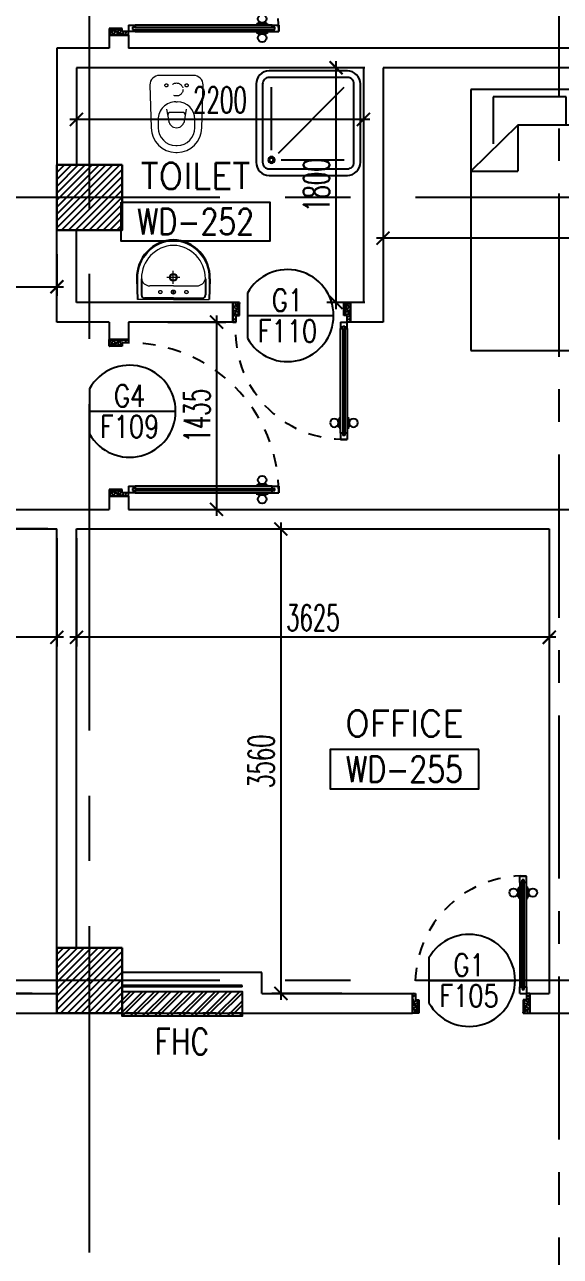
# Model space of a CAD drawing. Extents: x 88852.7 to 88945.7, y 39921.6 to 40001.1.
# Drawn here: x 88927.51 to 88931.62, y 39957.58 to 39967.02 of the extents above; entities that cross this region are included whole.
import ezdxf
from ezdxf.enums import TextEntityAlignment as Align

# ---------------------------------------------------------------- set-up
doc = ezdxf.new("R2010")
doc.units = 0
doc.header["$MEASUREMENT"] = 0
doc.header["$PDMODE"] = 34
for name, pattern in [('CENTER', [2, 1.25, -0.25, 0.25, -0.25]), ('CENTERX2', [4, 2.5, -0.5, 0.5, -0.5]), ('DASHED', [0.75, 0.5, -0.25]), ('HIDDEN', [0.375, 0.25, -0.125]), ('HIDDEN2', [0.1875, 0.125, -0.0625])]:
    doc.linetypes.add(name, pattern=pattern)
doc.layers.get('0').update_dxf_attribs({"linetype": 'CONTINUOUS'})
doc.layers.get('DEFPOINTS').update_dxf_attribs({"linetype": 'CONTINUOUS'})
for name, color, linetype in [('AXES', 11, 'CENTERX2'), ('AXES1', 11, 'CENTER'), ('COL', 2, 'CONTINUOUS'), ('DIM', 4, 'CONTINUOUS'), ('DOOR', 7, 'CONTINUOUS'), ('DOOR-CR', 4, 'CONTINUOUS'), ('DOOR-NO', 3, 'CONTINUOUS'), ('FHC', 4, 'CONTINUOUS'), ('FIX', 3, 'CONTINUOUS'), ('FUR', 4, 'CONTINUOUS'), ('HAT', 8, 'CONTINUOUS'), ('RM-BOX', 4, 'CONTINUOUS'), ('RM-NAME', 2, 'CONTINUOUS'), ('RM-NO', 2, 'CONTINUOUS'), ('WALL', 2, 'CONTINUOUS')]:
    doc.layers.add(name, color=color, linetype=linetype)
doc.styles.add('ROMANS', font='ROMANS.shx', dxfattribs={"width": 0.6})
doc.dimstyles.new('STANDARD in', dxfattribs={"dimtxt": 0.2, "dimasz": 0.1, "dimexe": 0.07, "dimexo": 0.07, "dimgap": 0.05, "dimtad": 1, "dimdec": 0, "dimlfac": 1000, "dimzin": 0, "dimdsep": 46, "dimtxsty": 'ROMANS', "dimblk": 'ARCHTICK', "dimcen": 0.05, "dimdle": 0.05, "dimclrd": 4, "dimclre": 4, "dimclrt": 2, "dimadec": 0, "dimazin": 0, "dimtfac": 1, "dimtdec": 0, "dimtmove": 2, "dimatfit": 3, "dimfxl": 0, "dimtolj": 1, "dimtzin": 0, "dimarcsym": 0})

# ---------------------------------------------------------------- blocks, each defined once
blk = doc.blocks.new('_ARCHTICK')
at = {"color": 0, "linetype": 'ByBlock', "const_width": 0.15}
blk.add_lwpolyline([(-0.5, -0.5), (0.5, 0.5)], dxfattribs=at)
blk = doc.blocks.new('*D169')
at = {"layer": 'DEFPOINTS', "color": 0, "linetype": 'ByBlock'}
for p in [(88924.4593, 39963.1596), (88927.7603, 39963.1596), (88924.4593, 39962.3291)]:
    blk.add_point(p, dxfattribs=at)
at = {"layer": 'DIM', "color": 4, "linetype": 'ByBlock', "lineweight": -2}
for p, q in [((88924.4593, 39963.0896), (88924.4593, 39962.2591)), ((88927.7603, 39963.0896), (88927.7603, 39962.2591)), ((88927.8103, 39962.3291), (88924.4093, 39962.3291))]:
    blk.add_line(p, q, dxfattribs=at)
at = {"layer": 'DIM', "color": 4, "linetype": 'ByBlock', "lineweight": -2, "xscale": 0.1, "yscale": 0.1, "zscale": 0.1, "rotation": 180}
blk.add_blockref('_ARCHTICK', (88924.4593, 39962.3291), dxfattribs=at)
at = {"layer": 'DIM', "color": 4, "linetype": 'ByBlock', "lineweight": -2, "xscale": 0.1, "yscale": 0.1, "zscale": 0.1}
blk.add_blockref('_ARCHTICK', (88927.7603, 39962.3291), dxfattribs=at)
at = {"layer": 'DIM', "color": 2, "linetype": 'ByBlock', "insert": (88926.1098, 39962.4791), "char_height": 0.2, "attachment_point": 5, "style": 'ROMANS'}
blk.add_mtext('\\A1;3301', dxfattribs=at)
blk = doc.blocks.new('*D681')
at = {"layer": 'DEFPOINTS', "color": 0, "linetype": 'ByBlock'}
for p in [(88928.9996, 39963.1596), (88929.4772, 39959.5996), (88930.0146, 39959.5996)]:
    blk.add_point(p, dxfattribs=at)
at = {"layer": 'DIM', "color": 4, "linetype": 'ByBlock', "lineweight": -2}
for p, q in [((88929.0696, 39963.1596), (88929.5472, 39963.1596)), ((88929.4772, 39963.2096), (88929.4772, 39959.5496)), ((88929.9446, 39959.5996), (88929.4072, 39959.5996))]:
    blk.add_line(p, q, dxfattribs=at)
at = {"layer": 'DIM', "color": 4, "linetype": 'ByBlock', "lineweight": -2, "xscale": 0.1, "yscale": 0.1, "zscale": 0.1}
for p, rotation in [((88929.4772, 39963.1596), 90), ((88929.4772, 39959.5996), 270)]:
    blk.add_blockref('_ARCHTICK', p, dxfattribs=dict(at, rotation=rotation))
at = {"layer": 'DIM', "color": 2, "linetype": 'ByBlock', "insert": (88929.3272, 39961.3796), "char_height": 0.2, "attachment_point": 5, "rotation": 90, "style": 'ROMANS'}
blk.add_mtext('\\A1;3560', dxfattribs=at)
blk = doc.blocks.new('*D170')
at = {"layer": 'DEFPOINTS', "color": 0, "linetype": 'ByBlock'}
for p in [(88927.7603, 39963.1596), (88927.3544, 39959.5996), (88927.6413, 39959.5996)]:
    blk.add_point(p, dxfattribs=at)
at = {"layer": 'DIM', "color": 4, "linetype": 'ByBlock', "lineweight": -2}
for p, q in [((88927.6903, 39963.1596), (88927.2844, 39963.1596)), ((88927.3544, 39963.2096), (88927.3544, 39959.5496)), ((88927.5713, 39959.5996), (88927.2844, 39959.5996))]:
    blk.add_line(p, q, dxfattribs=at)
at = {"layer": 'DIM', "color": 4, "linetype": 'ByBlock', "lineweight": -2, "xscale": 0.1, "yscale": 0.1, "zscale": 0.1}
for p, rotation in [((88927.3544, 39963.1596), 90), ((88927.3544, 39959.5996), 270)]:
    blk.add_blockref('_ARCHTICK', p, dxfattribs=dict(at, rotation=rotation))
at = {"layer": 'DIM', "color": 2, "linetype": 'ByBlock', "insert": (88927.2044, 39961.3796), "char_height": 0.2, "attachment_point": 5, "rotation": 90, "style": 'ROMANS'}
blk.add_mtext('\\A1;3560', dxfattribs=at)
blk = doc.blocks.new('*D165')
at = {"layer": 'DEFPOINTS', "color": 0, "linetype": 'ByBlock'}
for p in [(88930.2603, 39966.6946), (88934.9603, 39966.6946), (88930.2603, 39965.3874)]:
    blk.add_point(p, dxfattribs=at)
at = {"layer": 'DIM', "color": 4, "linetype": 'ByBlock', "lineweight": -2}
for p, q in [((88930.2603, 39966.6246), (88930.2603, 39965.3174)), ((88934.9603, 39966.6246), (88934.9603, 39965.3174)), ((88935.0103, 39965.3874), (88930.2103, 39965.3874))]:
    blk.add_line(p, q, dxfattribs=at)
at = {"layer": 'DIM', "color": 4, "linetype": 'ByBlock', "lineweight": -2, "xscale": 0.1, "yscale": 0.1, "zscale": 0.1, "rotation": 180}
blk.add_blockref('_ARCHTICK', (88930.2603, 39965.3874), dxfattribs=at)
at = {"layer": 'DIM', "color": 4, "linetype": 'ByBlock', "lineweight": -2, "xscale": 0.1, "yscale": 0.1, "zscale": 0.1}
blk.add_blockref('_ARCHTICK', (88934.9603, 39965.3874), dxfattribs=at)
at = {"layer": 'DIM', "color": 2, "linetype": 'ByBlock', "insert": (88932.6103, 39965.5374), "char_height": 0.2, "attachment_point": 5, "style": 'ROMANS'}
blk.add_mtext('\\A1;4700', dxfattribs=at)
blk = doc.blocks.new('*D168')
at = {"layer": 'DEFPOINTS', "color": 0, "linetype": 'ByBlock'}
for p in [(88927.9103, 39963.1596), (88931.5353, 39963.1596), (88927.9103, 39962.3291)]:
    blk.add_point(p, dxfattribs=at)
at = {"layer": 'DIM', "color": 4, "linetype": 'ByBlock', "lineweight": -2}
for p, q in [((88927.9103, 39963.0896), (88927.9103, 39962.2591)), ((88931.5353, 39963.0896), (88931.5353, 39962.2591)), ((88931.5853, 39962.3291), (88927.8603, 39962.3291))]:
    blk.add_line(p, q, dxfattribs=at)
at = {"layer": 'DIM', "color": 4, "linetype": 'ByBlock', "lineweight": -2, "xscale": 0.1, "yscale": 0.1, "zscale": 0.1, "rotation": 180}
blk.add_blockref('_ARCHTICK', (88927.9103, 39962.3291), dxfattribs=at)
at = {"layer": 'DIM', "color": 4, "linetype": 'ByBlock', "lineweight": -2, "xscale": 0.1, "yscale": 0.1, "zscale": 0.1}
blk.add_blockref('_ARCHTICK', (88931.5353, 39962.3291), dxfattribs=at)
at = {"layer": 'DIM', "color": 2, "linetype": 'ByBlock', "insert": (88929.7228, 39962.4791), "char_height": 0.2, "attachment_point": 5, "style": 'ROMANS'}
blk.add_mtext('\\A1;3625', dxfattribs=at)
blk = doc.blocks.new('*D667')
at = {"layer": 'DEFPOINTS', "color": 0, "linetype": 'ByBlock'}
for p in [(88927.9103, 39966.6926), (88930.1103, 39966.6101), (88927.9103, 39966.298)]:
    blk.add_point(p, dxfattribs=at)
at = {"layer": 'DIM', "color": 4, "linetype": 'ByBlock', "lineweight": -2}
for p, q in [((88927.9103, 39966.6226), (88927.9103, 39966.228)), ((88930.1103, 39966.5401), (88930.1103, 39966.228)), ((88930.1603, 39966.298), (88927.8603, 39966.298))]:
    blk.add_line(p, q, dxfattribs=at)
at = {"layer": 'DIM', "color": 4, "linetype": 'ByBlock', "lineweight": -2, "xscale": 0.1, "yscale": 0.1, "zscale": 0.1, "rotation": 180}
blk.add_blockref('_ARCHTICK', (88927.9103, 39966.298), dxfattribs=at)
at = {"layer": 'DIM', "color": 4, "linetype": 'ByBlock', "lineweight": -2, "xscale": 0.1, "yscale": 0.1, "zscale": 0.1}
blk.add_blockref('_ARCHTICK', (88930.1103, 39966.298), dxfattribs=at)
at = {"layer": 'DIM', "color": 2, "linetype": 'ByBlock', "insert": (88929.0103, 39966.448), "char_height": 0.2, "attachment_point": 5, "style": 'ROMANS'}
blk.add_mtext('\\A1;2200', dxfattribs=at)
blk = doc.blocks.new('*D668')
at = {"layer": 'DEFPOINTS', "color": 0, "linetype": 'ByBlock'}
for p in [(88929.9004, 39966.6946), (88930.1903, 39966.6946), (88930.1903, 39964.8946)]:
    blk.add_point(p, dxfattribs=at)
at = {"layer": 'DIM', "color": 4, "linetype": 'ByBlock', "lineweight": -2}
for p, q in [((88929.9004, 39964.8446), (88929.9004, 39966.7446)), ((88930.1203, 39966.6946), (88929.8304, 39966.6946)), ((88930.1203, 39964.8946), (88929.8304, 39964.8946))]:
    blk.add_line(p, q, dxfattribs=at)
at = {"layer": 'DIM', "color": 4, "linetype": 'ByBlock', "lineweight": -2, "xscale": 0.1, "yscale": 0.1, "zscale": 0.1}
for p, rotation in [((88929.9004, 39966.6946), 90), ((88929.9004, 39964.8946), 270)]:
    blk.add_blockref('_ARCHTICK', p, dxfattribs=dict(at, rotation=rotation))
at = {"layer": 'DIM', "color": 2, "linetype": 'ByBlock', "insert": (88929.7504, 39965.7946), "char_height": 0.2, "attachment_point": 5, "rotation": 90, "style": 'ROMANS'}
blk.add_mtext('\\A1;1800', dxfattribs=at)
blk = doc.blocks.new('SHR1')
at = {"layer": 'FIX'}
for p, q in [((-195.7, 195.7), (-700, 700)), ((-142.7, 217.7), (-142.7, 700)), ((-217.7, 142.7), (-700, 142.7))]:
    blk.add_line(p, q, dxfattribs=at)
for points in [[(-825, 125), (-825, 725, -0.414214), (-725, 825), (-125, 825, -0.414214), (-25, 725), (-25, 125, -0.414214), (-125, 25), (-725, 25, -0.414214)], [(-775, 125), (-775, 725, -0.414214), (-725, 775), (-125, 775, -0.414214), (-75, 725), (-75, 125, -0.414214), (-125, 75), (-725, 75, -0.414214)]]:
    blk.add_lwpolyline(points, format="xyb", close=True, dxfattribs=at)
for radius in [25, 15]:
    blk.add_circle((-142.7, 142.7), radius, dxfattribs=at)
blk = doc.blocks.new('WC1')
at = {"layer": 'FIX', "lineweight": 20}
for p, q in [((-210, 203.8), (-538, 193.8)), ((-475, 140.8), (-538, 140.8)), ((-137, 0), (-137, 130.8)), ((-727, 4.8), (-727, -4.8)), ((-674, 4.8), (-674, -4.8)), ((-533.7, 24.2), (-539.5, 0)), ((-539.5, 0), (-533.7, -24.2)), ((-394.8, 75.7), (-490.4, 60.1)), ((-339, 4.8), (-339, -4.8)), ((-137, -130.8), (-137, 0)), ((-490.4, -60.1), (-394.8, -75.7)), ((-538, -140.8), (-475, -140.8)), ((-538, -193.8), (-210, -203.8)), ((-213.2, -203.8), (-210, -203.8))]:
    blk.add_line(p, q, dxfattribs=at)
at = {"layer": 'FIX', "linetype": 'Continuous', "lineweight": 20}
blk.add_line((-420.1, -47.3), (-420.4, 44.6), dxfattribs=at)
at = {"layer": 'FIX', "linetype": 'HIDDEN2', "lineweight": 20, "ltscale": 0.3}
blk.add_circle((-245, 0), 49.8, dxfattribs=at)
at = {"layer": 'FIX', "linetype": 'HIDDEN', "lineweight": 20, "ltscale": 0.05}
for centre in [(-213.2, 77.5), (-213.2, -77.5)]:
    blk.add_circle(centre, 11.6, dxfattribs=at)
at = {"layer": 'FIX', "lineweight": 20}
for centre, radius, start, end in [((-538, 4.8), 189, 90, 180), ((-210, 130.8), 73, 360, 90), ((-538, 4.8), 136, 90, 180), ((-475, 4.8), 136, 360, 90), ((-473, -6.9), 68.2, 128.92417, 152.84682), ((-464.4, -17.6), 82, 108.49595, 128.92417), ((-538, -4.8), 189, 180, 270), ((-538, -4.8), 136, 180, 270), ((-473, 6.9), 68.2, 207.15318, 231.07583), ((-464.4, 17.6), 82, 231.07583, 251.50405), ((-475, -4.8), 136, 270, 0), ((-210, -130.8), 73, 270, 0)]:
    blk.add_arc(centre, radius, start, end, dxfattribs=at)
at = {"layer": 'FIX', "linetype": 'Continuous', "lineweight": 20}
for centre, start, end in [((-442.7, 45.5), 357.66621, 91.61215), ((-442.4, -45.6), 268.38785, 2.33379)]:
    blk.add_arc(centre, 22.3, start, end, dxfattribs=at)
blk = doc.blocks.new('LAV1')
at = {"layer": 'FIX', "linetype": 'ByBlock', "ltscale": 0.3}
for p, q in [((-280, 210), (-275, 50)), ((-245, 210), (-245, 85)), ((245, 210), (245, 85)), ((280, 210), (275, 50)), ((0, 60), (-220.2, 60)), ((0, 60), (220.2, 60))]:
    blk.add_line(p, q, dxfattribs=at)
at = {"layer": 'FIX', "linetype": 'Continuous', "lineweight": 20}
for p, q in [((-275, 210), (-275, 50)), ((275, 210), (275, 50)), ((0, 155), (-181.4, 155)), ((0, 155), (181.4, 155)), ((0, 50), (-275, 50)), ((0, 50), (-252.5, 50)), ((0, 50), (275, 50)), ((0, 50), (252.5, 50))]:
    blk.add_line(p, q, dxfattribs=at)
at = {"layer": 'FIX', "linetype": 'DASHED', "lineweight": 20, "ltscale": 0.05}
for p, q in [((49.5, 220), (-50.5, 220)), ((-0.5, 170), (-0.5, 270)), ((-0.5, 170), (-0.5, 270))]:
    blk.add_line(p, q, dxfattribs=at)
at = {"layer": 'FIX', "lineweight": 20}
for p, q in [((15.6, 107.5), (-15.5, 107.5)), ((0, 92), (0, 123))]:
    blk.add_line(p, q, dxfattribs=at)
for centre, radius in [((-0.5, 220), 29.5), ((-0.5, 220), 22.5), ((0, 107.5), 15.5)]:
    blk.add_circle(centre, radius, dxfattribs=at)
at = {"layer": 'FIX', "linetype": 'HIDDEN', "lineweight": 20, "ltscale": 0.05}
for centre in [(-100, 107.5), (100, 107.5)]:
    blk.add_circle(centre, 12.4, dxfattribs=at)
at = {"layer": 'FIX', "linetype": 'ByBlock', "ltscale": 0.3}
for centre, radius, start, end in [((6.9, 220), 287, 91.37765, 182.00641), ((-6.9, 220), 287, 357.99359, 88.62235), ((-220.1, 84.9), 24.9, 179.70214, 269.94861), ((220.1, 84.9), 24.9, 270.05139, 0.29786)]:
    blk.add_arc(centre, radius, start, end, dxfattribs=at)
at = {"layer": 'FIX', "linetype": 'Continuous', "lineweight": 20}
for centre, radius, start, end in [((8.4, 216.7), 283.4, 91.6988, 181.35097), ((-8.4, 216.7), 283.4, 358.64903, 88.3012), ((7.6, 212.5), 252.7, 91.73281, 180.48842), ((-7.6, 212.5), 252.7, 359.51158, 88.26719), ((-179.2, 221.8), 66.9, 190.20056, 268.07863), ((179.2, 221.8), 66.9, 271.92137, 349.79944)]:
    blk.add_arc(centre, radius, start, end, dxfattribs=at)
blk = doc.blocks.new('DD1')
at = {"layer": 'DOOR-CR'}
blk.add_line((-307.6, 0), (352.8, 0), dxfattribs=at)
blk.add_lwpolyline([(-307.6, -172.9, 3.820224), (-307.6, 172.9)], format="xyb", close=True, dxfattribs=at)
at = {"layer": 'DOOR-NO', "style": 'ROMANS', "width": 0.8}
for tag, p in [('G', (0, 141.5)), ('000', (0, -141.4))]:
    blk.add_attdef(tag, text='', height=204, dxfattribs=at).set_placement(p, align=Align.MIDDLE)
blk = doc.blocks.new('RM1')
at = {"layer": 'RM-BOX'}
blk.add_lwpolyline([(569.9, -200), (-569.9, -200), (-569.9, -500), (569.9, -500)], close=True, dxfattribs=at)
at = {"layer": 'RM-NAME', "style": 'ROMANS'}
for tag, p in [('ROOMNAME1', (0, 323.8)), ('ROOMNAME2', (0, 0))]:
    blk.add_attdef(tag, text='', height=200, dxfattribs=at).set_placement(p, align=Align.MIDDLE)
at = {"layer": 'RM-NO', "style": 'ROMANS', "width": 0.8}
blk.add_attdef('ROOMNO', text='', height=200, dxfattribs=at).set_placement((0, -350), align=Align.MIDDLE)
blk = doc.blocks.new('DOOR100')
at = {"layer": 'DOOR', "color": 0, "linetype": 'ByBlock'}
for p, q in [((-76.1, 1251.1), (-76.1, 1301.1)), ((-76.1, 1301.1), (-26.1, 1301.1)), ((-26.1, 1301.1), (-76.1, 1301.1)), ((-59.1, 1251.1), (-76.1, 1251.1)), ((-59.1, 1251.1), (-59.1, 1271.1)), ((-43.1, 1271.1), (-59.1, 1271.1)), ((-43.1, 1251.1), (-43.1, 1271.1)), ((-26.1, 1251.1), (-43.1, 1251.1)), ((-26.1, 1251.1), (-26.1, 1301.1)), ((-92.3, 1206.1), (-92.3, 1141.3)), ((-83.3, 1206.1), (-92.3, 1206.1)), ((-83.3, 1141.3), (-92.3, 1141.3)), ((-83.3, 1128.7), (-83.3, 1218.7)), ((-76.1, 1218.7), (-83.3, 1218.7)), ((-83.3, 1206.1), (-83.3, 1141.3)), ((-26.1, 1218.7), (-18.9, 1218.7)), ((-18.9, 1128.7), (-18.9, 1218.7)), ((-18.9, 1206.1), (-18.9, 1141.3)), ((-18.9, 1206.1), (-9.9, 1206.1)), ((-18.9, 1141.3), (-9.9, 1141.3)), ((-9.9, 1206.1), (-9.9, 1141.3)), ((-76.1, 1128.7), (-83.3, 1128.7)), ((-26.1, 1128.7), (-18.9, 1128.7)), ((-76.1, 200), (-59.1, 200)), ((-76.1, 150), (-76.1, 200)), ((-59.1, 200), (-59.1, 180)), ((-43.1, 200), (-26.1, 200)), ((-43.1, 180), (-43.1, 200)), ((-26.1, 200), (-26.1, 150)), ((-1201.1, 0), (-1201.1, 150)), ((-1201.1, 150), (-1176.1, 150)), ((-1201.1, 150), (-1201.1, 0)), ((-1176.1, 150), (-1176.1, 100)), ((-1176.1, 100), (-1151.1, 100)), ((-1151.1, 100), (-1151.1, 0)), ((-76.1, 150), (-26.1, 150)), ((-59.1, 180), (-43.1, 180)), ((-51.1, 100), (-51.1, 0)), ((-26.1, 100), (-51.1, 100)), ((-1.1, 150), (-26.1, 150)), ((-26.1, 150), (-26.1, 100)), ((-1.1, 150), (-1.1, 0)), ((-1151.1, 0), (-1201.1, 0)), ((-51.1, 0), (-1.1, 0))]:
    blk.add_line(p, q, dxfattribs=at)
at = {"layer": 'DOOR', "linetype": 'ByBlock'}
for p, q in [((-76.1, 1251.1), (-76.1, 200)), ((-59.1, 200), (-59.1, 1251.1)), ((-43.1, 200), (-43.1, 1251.1)), ((-26.1, 200), (-26.1, 1251.1))]:
    blk.add_line(p, q, dxfattribs=at)
at = {"layer": 'DOOR', "color": 9, "linetype": 'ByBlock'}
for p, q in [((-1151.1, 0), (-1201.1, 113.7)), ((-1151.1, 0), (-1164.4, 100)), ((-51.1, 0), (-1.1, 113.7)), ((-51.1, 0), (-37.7, 100)), ((-1151.1, 0), (-1201.1, 40.1)), ((-51.1, 0), (-1.1, 40.1))]:
    blk.add_line(p, q, dxfattribs=at)
at = {"layer": 'DOOR', "color": 0, "linetype": 'ByBlock'}
for centre in [(-124.6, 1173.7), (22.5, 1173.7)]:
    blk.add_circle(centre, 32.4, dxfattribs=at)
at = {"layer": 'DOOR', "linetype": 'HIDDEN', "ltscale": 0.5}
blk.add_arc((-26.8, 151.9), 1149.2, 89.96096, 180.09315, dxfattribs=at)
at = {"layer": 'DOOR', "color": 9, "linetype": 'ByBlock'}
for centre, radius, start, end in [((-1151.1, 0), 154.4, 103.71423, 108.89471), ((-1151.1, 0), 134.4, 100.71998, 111.84015), ((-1151.1, 0), 94.4, 90, 121.98181), ((-51.1, 0), 94.4, 58.01819, 90), ((-51.1, 0), 134.4, 68.15985, 79.28002), ((-51.1, 0), 114.4, 64.08384, 77.37743), ((-51.1, 0), 154.4, 71.10529, 76.28577), ((-1151.1, 0), 74.4, 90, 132.22357), ((-1151.1, 0), 54.4, 90, 156.79262), ((-1151.1, 0), 34.4, 90, 180), ((-1151.1, 0), 14.4, 90, 180), ((-51.1, 0), 74.4, 47.77643, 90), ((-51.1, 0), 54.4, 23.20738, 90), ((-51.1, 0), 34.4, 0, 90), ((-51.1, 0), 14.4, 0, 90)]:
    blk.add_arc(centre, radius, start, end, dxfattribs=at)
blk = doc.blocks.new('DOOR90')
at = {"layer": 'DOOR', "linetype": 'ByBlock'}
for p, q in [((0, 0), (-150, 0)), ((-200, -25), (-1000, -25)), ((-200, -42), (-1000, -42)), ((-200, -58), (-1000, -58)), ((-1000, -75), (-200, -75))]:
    blk.add_line(p, q, dxfattribs=at)
at = {"layer": 'DOOR', "color": 0, "linetype": 'ByBlock'}
for p, q in [((-150, 0), (-150, -25)), ((-150, 0), (0, 0)), ((0, -50), (0, 0)), ((-1050, -25), (-1050, -75)), ((-1050, -75), (-1050, -25)), ((-1000, -25), (-1050, -25)), ((-1000, -75), (-1050, -75)), ((-1020, -42), (-1020, -58)), ((-1000, -42), (-1020, -42)), ((-1000, -58), (-1020, -58)), ((-1000, -25), (-1000, -42)), ((-1000, -58), (-1000, -75)), ((-967.6, -25), (-967.6, -17.8)), ((-877.6, -17.8), (-967.6, -17.8)), ((-967.6, -75), (-967.6, -82.2)), ((-877.6, -82.2), (-967.6, -82.2)), ((-955, -17.8), (-955, -8.8)), ((-955, -8.8), (-890.2, -8.8)), ((-955, -17.8), (-890.2, -17.8)), ((-955, -82.2), (-955, -91.2)), ((-955, -82.2), (-890.2, -82.2)), ((-955, -91.2), (-890.2, -91.2)), ((-890.2, -17.8), (-890.2, -8.8)), ((-890.2, -82.2), (-890.2, -91.2)), ((-877.6, -25), (-877.6, -17.8)), ((-877.6, -75), (-877.6, -82.2)), ((-200, -42), (-200, -25)), ((-200, -25), (-150, -25)), ((-180, -42), (-200, -42)), ((-200, -75), (-200, -58)), ((-200, -58), (-180, -58)), ((-150, -75), (-200, -75)), ((-180, -58), (-180, -42)), ((-150, -75), (-150, -25)), ((-150, -25), (-100, -25)), ((-100, -25), (-100, -50)), ((-100, -50), (0, -50)), ((-150, -900), (-150, -875)), ((-150, -875), (-100, -875)), ((0, -900), (-150, -900)), ((-150, -900), (0, -900)), ((-100, -850), (0, -850)), ((-100, -875), (-100, -850)), ((0, -850), (0, -900))]:
    blk.add_line(p, q, dxfattribs=at)
at = {"layer": 'DOOR', "color": 9, "linetype": 'ByBlock'}
for p, q in [((0, -50), (-113.7, 0)), ((0, -50), (-40.1, 0)), ((0, -50), (-100, -36.6)), ((0, -850), (-113.7, -900)), ((0, -850), (-100, -863.4)), ((0, -850), (-40.1, -900))]:
    blk.add_line(p, q, dxfattribs=at)
at = {"layer": 'DOOR', "color": 0, "linetype": 'ByBlock'}
for centre in [(-922.6, 23.5), (-922.6, -123.5)]:
    blk.add_circle(centre, 32.4, dxfattribs=at)
at = {"layer": 'DOOR', "color": 9, "linetype": 'ByBlock'}
for centre, radius, start, end in [((0, -50), 74.4, 137.77643, 180), ((0, -50), 54.4, 113.20738, 180), ((0, -50), 154.4, 161.10529, 166.28577), ((0, -50), 134.4, 158.15985, 169.28002), ((0, -50), 114.4, 154.08384, 167.37743), ((0, -50), 94.4, 148.01819, 180), ((0, -50), 34.4, 90, 180), ((0, -50), 14.4, 90, 180), ((0, -850), 154.4, 193.71423, 198.89471), ((0, -850), 134.4, 190.71998, 201.84015), ((0, -850), 94.4, 180, 211.98181), ((0, -850), 74.4, 180, 222.22357), ((0, -850), 54.4, 180, 246.79262), ((0, -850), 34.4, 180, 270), ((0, -850), 14.4, 180, 270)]:
    blk.add_arc(centre, radius, start, end, dxfattribs=at)
at = {"layer": 'DOOR', "linetype": 'HIDDEN', "ltscale": 0.5}
blk.add_arc((-222.2, -50), 828.2, 178.27012, 275.00304, dxfattribs=at)
blk = doc.blocks.new('*X107')
at = {"color": 0}
for p, q in [((245928.6, 149514.5), (246403.7, 149989.7)), ((245928.6, 149567.6), (246350.7, 149989.7)), ((245928.6, 149620.6), (246297.7, 149989.7)), ((245928.6, 149673.6), (246244.6, 149989.7)), ((245928.6, 149726.7), (246191.6, 149989.7)), ((245928.6, 149779.7), (246138.6, 149989.7)), ((245928.6, 149832.7), (246085.5, 149989.7)), ((245928.6, 149885.8), (246032.5, 149989.7)), ((245928.6, 149938.8), (245979.5, 149989.7)), ((245956.8, 149489.7), (246428.6, 149961.5)), ((246009.8, 149489.7), (246428.6, 149908.5)), ((246062.8, 149489.7), (246428.6, 149855.4)), ((246115.9, 149489.7), (246428.6, 149802.4)), ((246168.9, 149489.7), (246428.6, 149749.4)), ((246221.9, 149489.7), (246428.6, 149696.3)), ((246275, 149489.7), (246428.6, 149643.3)), ((246328, 149489.7), (246428.6, 149590.3)), ((246381, 149489.7), (246428.6, 149537.2))]:
    blk.add_line(p, q, dxfattribs=at)
blk = doc.blocks.new('COL50')
at = {"layer": 'COL'}
blk.add_lwpolyline([(-250, 250), (-250, -250), (250, -250), (250, 250)], close=True, dxfattribs=at)
blk = doc.blocks.new('AH20A')
at = {"layer": 'FUR'}
for p, q in [((0, 0.5), (0, -0.5)), ((1, 0.5), (0, 0.5)), ((0.1358, 0.5), (0.1358, -0.0987)), ((1, -0.5), (1, 0.5)), ((0.1358, 0.3112), (0.0277, 0.3112)), ((0.0277, 0.3112), (0.0277, -0.3087)), ((0.1358, -0.0987), (0.3125, -0.5)), ((0.1358, -0.0987), (0.3125, -0.0987)), ((0.3125, -0.5), (0.3125, -0.0987)), ((0.0277, -0.3087), (0.2076, -0.3087)), ((0, -0.5), (1, -0.5))]:
    blk.add_line(p, q, dxfattribs=at)
blk = doc.blocks.new('*X105')
at = {"color": 0}
for p, q in [((245928.6, 155507.3), (246411, 155989.7)), ((245928.6, 155560.3), (246358, 155989.7)), ((245928.6, 155613.3), (246304.9, 155989.7)), ((245928.6, 155666.4), (246251.9, 155989.7)), ((245928.6, 155719.4), (246198.9, 155989.7)), ((245928.6, 155772.4), (246145.8, 155989.7)), ((245928.6, 155825.5), (246092.8, 155989.7)), ((245928.6, 155878.5), (246039.8, 155989.7)), ((245928.6, 155931.5), (245986.7, 155989.7)), ((245964, 155489.7), (246428.6, 155954.2)), ((246017.1, 155489.7), (246428.6, 155901.2)), ((246070.1, 155489.7), (246428.6, 155848.2)), ((246123.1, 155489.7), (246428.6, 155795.1)), ((246176.2, 155489.7), (246428.6, 155742.1)), ((246229.2, 155489.7), (246428.6, 155689.1)), ((246282.2, 155489.7), (246428.6, 155636)), ((246335.3, 155489.7), (246428.6, 155583)), ((246388.3, 155489.7), (246428.6, 155530))]:
    blk.add_line(p, q, dxfattribs=at)
blk = doc.blocks.new('*D784')
at = {"layer": 'DEFPOINTS', "color": 0, "linetype": 'Continuous'}
for p in [(88924.4593, 39965.3359), (88927.7603, 39965.3359), (88927.7603, 39965.0158)]:
    blk.add_point(p, dxfattribs=at)
at = {"layer": 'DIM', "color": 4, "linetype": 'Continuous', "lineweight": -2}
for p, q in [((88924.4593, 39965.2659), (88924.4593, 39964.9458)), ((88927.7603, 39965.2659), (88927.7603, 39964.9458)), ((88924.4093, 39965.0158), (88927.8103, 39965.0158))]:
    blk.add_line(p, q, dxfattribs=at)
at = {"layer": 'DIM', "color": 4, "linetype": 'Continuous', "lineweight": -2, "xscale": 0.1, "yscale": 0.1, "zscale": 0.1, "rotation": 180}
blk.add_blockref('_ARCHTICK', (88924.4593, 39965.0158), dxfattribs=at)
at = {"layer": 'DIM', "color": 4, "linetype": 'Continuous', "lineweight": -2, "xscale": 0.1, "yscale": 0.1, "zscale": 0.1}
blk.add_blockref('_ARCHTICK', (88927.7603, 39965.0158), dxfattribs=at)
at = {"layer": 'DIM', "color": 2, "linetype": 'Continuous', "insert": (88926.1098, 39965.1658), "char_height": 0.2, "attachment_point": 5, "style": 'ROMANS'}
blk.add_mtext('\\A1;3300', dxfattribs=at)
blk = doc.blocks.new('*D785')
at = {"layer": 'DEFPOINTS', "color": 0, "linetype": 'ByBlock'}
for p in [(88928.5411, 39964.7446), (88928.9502, 39963.3096), (88928.9843, 39963.3096)]:
    blk.add_point(p, dxfattribs=at)
at = {"layer": 'DIM', "color": 4, "linetype": 'ByBlock', "lineweight": -2}
for p, q in [((88928.6111, 39964.7446), (88929.0543, 39964.7446)), ((88928.9843, 39964.7946), (88928.9843, 39963.2596)), ((88929.0202, 39963.3096), (88929.0543, 39963.3096))]:
    blk.add_line(p, q, dxfattribs=at)
at = {"layer": 'DIM', "color": 4, "linetype": 'ByBlock', "lineweight": -2, "xscale": 0.1, "yscale": 0.1, "zscale": 0.1}
for p, rotation in [((88928.9843, 39964.7446), 90), ((88928.9843, 39963.3096), 270)]:
    blk.add_blockref('_ARCHTICK', p, dxfattribs=dict(at, rotation=rotation))
at = {"layer": 'DIM', "color": 2, "linetype": 'ByBlock', "insert": (88928.8343, 39964.0271), "char_height": 0.2, "attachment_point": 5, "rotation": 90, "style": 'ROMANS'}
blk.add_mtext('\\A1;1435', dxfattribs=at)

msp = doc.modelspace()

# ---------------------------------------------------------------- hatches: boundary and pattern name
at = {"layer": 'FHC', "linetype": 'ByBlock', "ltscale": 0.3}
h = msp.add_hatch(dxfattribs=at)
h.set_pattern_fill('ANSI32', color=11, scale=0.175, style=0)
h.set_pattern_definition([(45, (88696.064076, 39928.37356), (-0.046403883, 0.046403883), []), (45, (88696.09501, 39928.37356), (-0.046403883, 0.046403883), [])])
h.paths.add_polyline_path([(88929.1803, 39959.4246), (88929.1803, 39959.6146), (88928.2603, 39959.6146), (88928.2603, 39959.4246)])
h.paths.add_polyline_path([(88928.0476, 39959.0034), (88928.0476, 39959.4243), (88928.3101, 39959.4243), (88928.3101, 39959.0034)], flags=9)

# ---------------------------------------------------------------- linework, layer by layer
at = {"layer": 'AXES'}
for p, q in [((88928.0103, 39921.6153), (88928.0103, 40000.4279)), ((88945.0103, 39965.6996), (88876.9703, 39965.6996)), ((88945.0103, 39959.6996), (88876.9703, 39959.6996))]:
    msp.add_line(p, q, dxfattribs=at)
at = {"layer": 'AXES1'}
msp.add_line((88931.6103, 39928.4796), (88931.6103, 39987.2996), dxfattribs=at)
at = {"layer": 'FHC', "color": 250, "linetype": 'HIDDEN', "ltscale": 0.25}
msp.add_line((88929.1803, 39959.4496), (88928.2603, 39959.4496), dxfattribs=at)
at = {"layer": 'FHC', "linetype": 'ByBlock', "ltscale": 0.3}
msp.add_lwpolyline([(88928.2603, 39959.6146), (88929.1803, 39959.6146), (88929.1803, 39959.4246), (88928.2603, 39959.4246)], close=True, dxfattribs=at)
at = {"layer": 'WALL', "linetype": 'ByBlock'}
for p, q in [((88928.1603, 39966.9451), (88928.1603, 39966.8446)), ((88928.1603, 39966.9451), (88928.3103, 39966.9451)), ((88928.3103, 39966.9451), (88928.3103, 39966.8446)), ((88927.7603, 39966.8446), (88927.7603, 39965.9496)), ((88927.9103, 39966.6946), (88927.9103, 39965.9496)), ((88930.1103, 39966.6946), (88930.1103, 39964.8946)), ((88930.2603, 39966.6946), (88930.2603, 39964.7446)), ((88929.1103, 39964.8946), (88929.1103, 39964.7446)), ((88930.0103, 39964.8946), (88930.0103, 39964.7446)), ((88928.1603, 39964.7446), (88928.1603, 39964.6101)), ((88928.3103, 39964.7446), (88928.3103, 39964.6101)), ((88928.1603, 39964.6101), (88928.3103, 39964.6101)), ((88928.1603, 39963.4101), (88928.1603, 39963.3096)), ((88928.1603, 39963.4101), (88928.3103, 39963.4101)), ((88928.3103, 39963.4101), (88928.3103, 39963.3096))]:
    msp.add_line(p, q, dxfattribs=at)
at = {"layer": 'WALL'}
for p, q in [((88928.1603, 39966.8446), (88927.7603, 39966.8446)), ((88934.9603, 39966.8446), (88928.3103, 39966.8446)), ((88930.1103, 39966.6946), (88927.9103, 39966.6946)), ((88934.9603, 39966.6946), (88930.2603, 39966.6946)), ((88927.7603, 39964.7446), (88927.7603, 39965.4496)), ((88927.9103, 39964.8946), (88927.9103, 39965.4496)), ((88929.1103, 39964.8946), (88927.9103, 39964.8946)), ((88930.1103, 39964.8946), (88930.0103, 39964.8946)), ((88928.1603, 39964.7446), (88927.7603, 39964.7446)), ((88929.1103, 39964.7446), (88928.3103, 39964.7446)), ((88930.2603, 39964.7446), (88930.0103, 39964.7446)), ((88925.8593, 39963.3096), (88928.1603, 39963.3096)), ((88928.3103, 39963.3096), (88934.9603, 39963.3096)), ((88925.8593, 39963.1596), (88927.7603, 39963.1596)), ((88927.7603, 39959.9496), (88927.7603, 39963.1596)), ((88927.9103, 39959.9496), (88927.9103, 39963.1596)), ((88927.9103, 39963.1596), (88931.5353, 39963.1596)), ((88931.5353, 39963.1596), (88931.5353, 39959.5996)), ((88929.3303, 39959.7596), (88928.2603, 39959.7596)), ((88929.3303, 39959.5996), (88929.3303, 39959.7596)), ((88928.2603, 39959.6496), (88928.2603, 39959.6596)), ((88929.1803, 39959.6596), (88928.2603, 39959.6596)), ((88929.1803, 39959.6496), (88928.2603, 39959.6496)), ((88929.1803, 39959.6496), (88929.1803, 39959.6596)), ((88924.4593, 39959.5996), (88927.7603, 39959.5996)), ((88928.2603, 39959.6146), (88929.1803, 39959.6146)), ((88928.2603, 39959.4486), (88928.2603, 39959.6136)), ((88929.1803, 39959.6146), (88929.1803, 39959.4472)), ((88929.3303, 39959.5996), (88930.4853, 39959.5996)), ((88930.4853, 39959.5996), (88930.4853, 39959.4496)), ((88931.3853, 39959.5996), (88931.5353, 39959.5996)), ((88931.3853, 39959.5996), (88931.3853, 39959.4496)), ((88921.0603, 39959.4496), (88927.7603, 39959.4496)), ((88928.2603, 39959.4496), (88930.4853, 39959.4496)), ((88931.3853, 39959.4496), (88931.8353, 39959.4496))]:
    msp.add_line(p, q, dxfattribs=at)
at = {"layer": 'WALL', "linetype": 'ByBlock', "ltscale": 0.3}
for points in [[(88928.2603, 39965.9496), (88927.7603, 39965.9496), (88927.7603, 39965.4496), (88928.2603, 39965.4496)], [(88928.2603, 39959.9496), (88927.7603, 39959.9496), (88927.7603, 39959.4496), (88928.2603, 39959.4496)]]:
    msp.add_lwpolyline(points, close=True, dxfattribs=at)

# ---------------------------------------------------------------- block references
at = {"layer": 'COL', "xscale": -0.001, "yscale": 0.001, "zscale": 0.001}
for p in [(88928.0103, 39965.6996), (88928.0103, 39959.6996)]:
    msp.add_blockref('COL50', p, dxfattribs=at)
at = {"layer": 'DOOR', "color": 0, "linetype": 'ByBlock', "yscale": 0.001, "zscale": 0.001, "rotation": 270}
for name, p, xscale in [('DOOR100', (88928.1603, 39966.9451), 0.001), ('DOOR90', (88930.0103, 39964.8946), -0.001), ('DOOR100', (88928.1603, 39963.4101), 0.001), ('DOOR90', (88931.3853, 39959.4496), 0.001)]:
    msp.add_blockref(name, p, dxfattribs=dict(at, xscale=xscale))
at = {"layer": 'DOOR-NO'}
ref = msp.add_blockref('DD1', (88929.5285, 39964.7946), dxfattribs=dict(at, xscale=0.001, yscale=0.001, zscale=0.001))
ref.add_attrib('G', 'G1', dxfattribs={"height": 0.17, "style": 'ROMANS', "width": 0.8}).set_placement((88929.5285, 39964.9125), align=Align.MIDDLE)
ref.add_attrib('000', 'F110', dxfattribs={"height": 0.17, "style": 'ROMANS', "width": 0.8}).set_placement((88929.5285, 39964.6767), align=Align.MIDDLE)
ref = msp.add_blockref('DD1', (88928.3178, 39964.0616), dxfattribs=dict(at, xscale=0.001, yscale=0.001, zscale=0.001))
ref.add_attrib('G', 'G4', dxfattribs={"height": 0.17, "style": 'ROMANS', "width": 0.8}).set_placement((88928.3178, 39964.1795), align=Align.MIDDLE)
ref.add_attrib('000', 'F109', dxfattribs={"height": 0.17, "style": 'ROMANS', "width": 0.8}).set_placement((88928.3178, 39963.9437), align=Align.MIDDLE)
ref = msp.add_blockref('DD1', (88930.9205, 39959.6996), dxfattribs=dict(at, xscale=0.001, yscale=0.001, zscale=0.001))
ref.add_attrib('G', 'G1', dxfattribs={"height": 0.17, "style": 'ROMANS', "width": 0.8}).set_placement((88930.9205, 39959.8175), align=Align.MIDDLE)
ref.add_attrib('000', 'F105', dxfattribs={"height": 0.17, "style": 'ROMANS', "width": 0.8}).set_placement((88930.9205, 39959.5817), align=Align.MIDDLE)
at = {"layer": 'FIX'}
for name, p, xscale, yscale, zscale, rotation in [('WC1', (88928.6773, 39966.7725), 0.000999999996565748, 0.000999999996565748, 0.001, 90), ('AH20A', (88931.3834, 39966.5263), 2, 0.9, 2, 270)]:
    msp.add_blockref(name, p, dxfattribs=dict(at, xscale=xscale, yscale=yscale, zscale=zscale, rotation=rotation))
at = {"layer": 'FIX', "yscale": 0.000999999996565748, "zscale": 0.001}
for name, p, xscale in [('SHR1', (88929.2623, 39965.8446), -0.001000000003841706), ('LAV1', (88928.6533, 39964.8676), 0.001000000003841706)]:
    msp.add_blockref(name, p, dxfattribs=dict(at, xscale=xscale))
at = {"layer": 'HAT', "xscale": 0.001, "yscale": 0.001, "zscale": 0.001}
for name in ['*X105', '*X107']:
    msp.add_blockref(name, (88681.8317, 39809.9598), dxfattribs=at)
at = {"layer": 'RM-NAME'}
ref = msp.add_blockref('RM1', (88928.8229, 39965.8649), dxfattribs=dict(at, xscale=-0.001, yscale=0.001, zscale=0.001))
ref.add_attrib('ROOMNO', 'WD-252', dxfattribs={"layer": 'RM-NO', "height": 0.2, "style": 'ROMANS', "width": 0.8}).set_placement((88928.8229, 39965.5149), align=Align.MIDDLE)
ref.add_attrib('ROOMNAME2', 'TOILET', dxfattribs={"height": 0.2, "style": 'ROMANS'}).set_placement((88928.8229, 39965.8649), align=Align.MIDDLE)
at = {"layer": 'RM-NAME', "xscale": 0.001, "yscale": 0.001, "zscale": 0.001}
msp.add_blockref('RM1', (88930.4241, 39961.6687), dxfattribs=at).add_auto_attribs({'ROOMNO': 'WD-255', 'ROOMNAME2': 'OFFICE'})

# ---------------------------------------------------------------- texts
at = {"layer": 'FHC', "style": 'ROMANS', "width": 0.8}
msp.add_text('FHC', height=0.2, dxfattribs=at).set_placement((88928.5103, 39959.1305))

# ---------------------------------------------------------------- dimensions: what is measured, and where the dimension line sits
at = {"layer": 'DIM', "linetype": 'ByBlock', "ltscale": 0.3}
for base, p1, p2, picture, middle in [((88929.9004, 39966.6946), (88930.1903, 39964.8946), (88930.1903, 39966.6946), '*D668', (88929.7504, 39965.7946)), ((88928.9843, 39963.3096), (88928.5411, 39964.7446), (88928.9502, 39963.3096), '*D785', (88928.8343, 39964.0271)), ((88927.3544, 39959.5996), (88927.7603, 39963.1596), (88927.6413, 39959.5996), '*D170', (88927.2044, 39961.3796)), ((88929.4772, 39959.5996), (88928.9996, 39963.1596), (88930.0146, 39959.5996), '*D681', (88929.3272, 39961.3796))]:
    dim = msp.add_linear_dim(base=base, p1=p1, p2=p2, angle=90, dimstyle='STANDARD in', dxfattribs=at)
    dim.commit()
    dim.dimension.update_dxf_attribs({"geometry": picture, "text_midpoint": middle})
for base, p1, p2, picture, middle in [((88927.9103, 39966.298), (88930.1103, 39966.6101), (88927.9103, 39966.6926), '*D667', (88929.0103, 39966.448)), ((88930.2603, 39965.3874), (88934.9603, 39966.6946), (88930.2603, 39966.6946), '*D165', (88932.6103, 39965.5374)), ((88924.4593, 39962.3291), (88927.7603, 39963.1596), (88924.4593, 39963.1596), '*D169', (88926.1098, 39962.4791)), ((88927.9103, 39962.3291), (88931.5353, 39963.1596), (88927.9103, 39963.1596), '*D168', (88929.7228, 39962.4791))]:
    dim = msp.add_linear_dim(base=base, p1=p1, p2=p2, dimstyle='STANDARD in', dxfattribs=at)
    dim.commit()
    dim.dimension.update_dxf_attribs({"geometry": picture, "text_midpoint": middle})
at = {"layer": 'DIM', "color": 0, "linetype": 'Continuous'}
dim = msp.add_linear_dim(base=(88927.7603, 39965.0158), p1=(88924.4593, 39965.3359), p2=(88927.7603, 39965.3359), text='3300', dimstyle='STANDARD in', dxfattribs=at)
dim.commit()
dim.dimension.update_dxf_attribs({"geometry": '*D784', "text_midpoint": (88926.1098, 39965.1658)})

doc.saveas('drawing.dxf')
